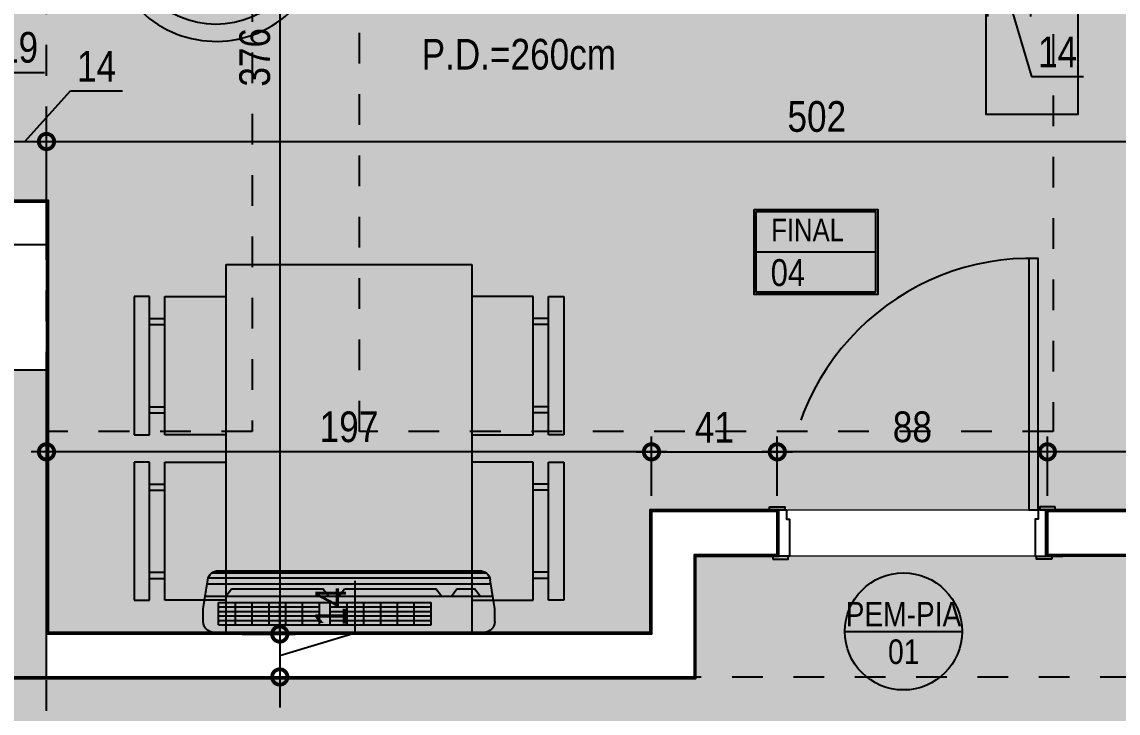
# Model space of a CAD drawing. Header units: metres. Extents: x -41 to 570, y -54 to 184.
# Drawn here: x 4.93 to 8.502, y -2.568 to -0.315 of the extents above; entities that cross this region are included whole.
import ezdxf
from ezdxf.enums import TextEntityAlignment as Align

# ---------------------------------------------------------------- set-up
doc = ezdxf.new("R2010")
doc.units = ezdxf.units.M
doc.linetypes.add('DASHEDX2', pattern=[1.5, 1, -0.5])
doc.linetypes.add('PUC$0$DASHEDX2', pattern=[1.5, 1, -0.5])
for name, color, linetype in [('1', 232, 'DASHEDX2'), ('4', 2, 'Continuous'), ('ARQ-DIM', 2, 'Continuous'), ('ARQ-SIM', 1, 'Continuous'), ('ARQ-TXT', 2, 'Continuous'), ('PUC$0$ARQ-ALV ACAB', 4, 'Continuous'), ('PUC$0$ARQ-ALV OSSO', 5, 'Continuous'), ('PUC$0$ARQ-CAX @ 1', 1, 'Continuous'), ('PUC$0$ARQ-ENCH', 1, 'Continuous'), ('PUC$0$ARQ-MOB', 7, 'Continuous'), ('PUC$0$ARQ-PRJ', 7, 'PUC$0$DASHEDX2'), ('PUC$0$MAUROAMARELO', 162, 'Continuous')]:
    doc.layers.add(name, color=color, linetype=linetype)
doc.layers.add('PUC$0$ARQ-FORRO', color=9, linetype='Continuous', lineweight=5)
doc.styles.add('Adesa', font='ARIALN.TTF')
doc.dimstyles.new('ADESA 1-0050', dxfattribs={"dimtxt": 0.1, "dimasz": 0.1, "dimexe": 0.05, "dimexo": 0.05, "dimgap": 0.03, "dimtad": 1, "dimdec": 1, "dimlfac": 100, "dimzin": 12, "dimtxsty": 'Adesa', "dimblk": 'DOTSMALL', "dimcen": 1, "dimdle": 0.05, "dimclrd": 1, "dimclre": 1, "dimclrt": 256, "dimazin": 3, "dimtm": 1e-09, "dimtfac": 1, "dimtdec": 1, "dimtmove": 1, "dimatfit": 0, "dimldrblk": 'DOTSMALL', "dimfxl": 0.8, "dimtvp": 2, "dimtolj": 1, "dimtzin": 0, "dimarcsym": 0})

# ---------------------------------------------------------------- blocks, each defined once
blk = doc.blocks.new('*U3354')
for points in [[(-0.04499999999984539, 0.01000000008298229), (0.004999999999881766, 0.01000000008298229), (0.004999999999881766, 8.256506416060017e-11), (-0.04499999999984539, 8.256506416060017e-11)], [(0.8649999999987084, 0.01000000001440071), (0.8149999999989812, 0.01000000001440071), (0.8149999999989812, 1.395505759560489e-11), (0.8649999999987084, 1.395505759560489e-11)], [(-0.05500000000006366, -0.1599999999634463), (-0.005000000000336513, -0.1599999999634463), (-0.005000000000336513, -0.1499999999630006), (-0.05500000000006366, -0.1499999999630006)], [(0, -0.1499999999630859), (-6.123233995717277e-18, -0.9699999999633984), (0.03000000000020008, -0.9699999999633984), (0.03000000000020009, -0.1499999999630859)], [(0.8749999999981308, -0.1599999999637873), (0.8249999999984037, -0.1599999999637873), (0.8249999999984037, -0.1499999999633417), (0.8749999999981308, -0.1499999999633417)]]:
    blk.add_lwpolyline(points, close=True)
for points in [[(-0.03999999999973625, -0.1499999999628585), (-3.410605131648481e-13, -0.1499999999630859), (-3.410605131648481e-13, -0.1199999999628858), (0.009999999999877218, -0.1199999999628858), (0.009999999999877218, 3.694822052480173e-11), (-0.02500000000077307, 3.717559420024497e-11), (-0.02499999999952252, -0.1499999999628585)], [(0.8599999999991677, -0.1499999999630859), (0.8199999999999998, -0.1499999999633133), (0.8199999999999998, -0.1199999999631132), (0.8099999999997816, -0.1199999999631132), (0.8099999999989858, -2.842344415387998e-14), (0.8450000000000908, 1.989502312893521e-13), (0.8449999999995224, -0.1499999999630859)]]:
    blk.add_lwpolyline(points)
at = {"layer": 'PUC$0$ARQ-PRJ'}
blk.add_arc((0.02365384615401838, -0.1736538461175936), 0.7966973711411198, 268.2986453946612, 1.701354605348371, dxfattribs=at)
blk = doc.blocks.new('PUC$0$pl apto tipo 4 puc')
at = {"layer": 'PUC$0$ARQ-ALV ACAB'}
for points in [[(10.01682688038765, 0.7661956074673041), (10.01682391274701, -1.903804394542352), (8.268150294338026, -1.903804556321196), (8.268150468223228, -2.053804556321229), (8.323150262838087, -2.053804556321229)], [(4.65682392180998, -2.303103848424205), (4.65682392180998, -1.043806830676594), (4.606823949417062, -1.043806767359419), (4.606823897251599, -0.8938068124391008), (5.016822685948552, -0.893806814513153), (5.016823928918801, -2.303333860389322)], [(4.668305692267985, -2.453090342031758), (7.128150294338757, -2.453114783630469), (7.128150294338757, -2.053805480085733), (7.398150294338771, -2.053804550760598), (7.398150294338771, -1.903804561890307), (6.978150294338664, -1.903804545191485), (6.978150294338664, -2.303114783630492), (5.016823924335154, -2.303114779046857)]]:
    blk.add_lwpolyline(points, dxfattribs=at)
at = {"layer": 'PUC$0$ARQ-ALV OSSO'}
for points in [[(9.287451182304173, 2.861203517284292), (10.03182392891882, 2.8611970646363), (10.03182392891882, -1.908804394542351), (8.273150299771942, -1.908804556321196), (8.273150462789317, -2.04880455632123), (10.03815381750883, -2.04880455632123)], [(4.661823928918817, -2.308114783630506), (4.661823921703568, -1.038806834752057), (4.611823921703567, -1.038806793997542), (4.611823872798445, -0.8988068347519658), (5.011822698235151, -0.8988068147629491), (5.011823928918816, -2.308114783630506)], [(4.668305692267985, -2.448090342031758), (7.123150294338756, -2.448114783630469), (7.123150294338756, -2.048805480085733), (7.393150294338665, -2.04880455076056), (7.393150294338665, -1.908804550760583), (6.983150294338665, -1.908804556321196), (6.983150294338665, -2.308114783630492), (5.011823928918816, -2.308114783630506)]]:
    blk.add_lwpolyline(points, dxfattribs=at)
at = {"layer": 'PUC$0$ARQ-ALV OSSO', "elevation": 4.318356323902826e-06}
blk.add_lwpolyline([(4.661823921703568, -1.038806834752057), (5.011822826730071, -1.038806513416727)], dxfattribs=at)
at = {"layer": 'PUC$0$ARQ-CAX @ 1', "rotation": 180}
blk.add_blockref('*U3354', (8.243150294338578, -2.053804556284054), dxfattribs=at)
blk = doc.blocks.new('PUC$0$mesa 5l')
at = {"layer": 'PUC$0$ARQ-MOB'}
for p, q in [((988.4152569369344, 457.2275526555577), (987.9652569298166, 457.2275526555577)), ((987.9652569298166, 457.2275526555577), (987.9652569298166, 457.1775527124929)), ((988.4152569369344, 457.1775527124929), (988.4152569369344, 457.2275526555577)), ((988.9548645911116, 457.227553007403, -0.0226142706216316), (988.5048645839943, 457.227553007403, -0.0226142706216316)), ((988.5048645839943, 457.227553007403, -0.0226142706216316), (988.5048645839943, 457.1775530643382, -0.0226142706216316)), ((988.9548645911116, 457.177553064339, -0.0226142706216316), (988.9548645911116, 457.227553007403, -0.0226142706216316)), ((987.9652569298166, 457.1775527124929), (988.4152569369344, 457.1775527124929)), ((988.0364569814856, 457.1775527826093), (988.0364569886025, 457.1275527826092)), ((988.0564569814846, 457.1775527854562), (988.0564569886017, 457.1275527854568)), ((988.0564569814846, 457.1775527854562), (988.0564569886017, 457.1275527854559)), ((988.3240549321972, 457.1775527487898), (988.324054939314, 457.1275527487896)), ((988.3440549321974, 457.1775527516355), (988.3440549393137, 457.1275527516363)), ((988.5048645839943, 457.1775530643382, -0.0226142706216316), (988.9548645911116, 457.177553064339, -0.0226142706216316)), ((988.5760646356626, 457.1775531344546, -0.0226142706216316), (988.5760646427797, 457.1275531344545, -0.0226142706216316)), ((988.5960646356623, 457.1775531373013, -0.0226142706216316), (988.596064642779, 457.1275531373021, -0.0226142706216316)), ((988.5960646356623, 457.1775531373013, -0.0226142706216316), (988.596064642779, 457.1275531373011, -0.0226142706216316)), ((988.8636625863746, 457.1775531006351, -0.0226142706216316), (988.8636625934912, 457.1275531006348, -0.0226142706216316)), ((988.8836625863753, 457.1775531034818, -0.0226142706216316), (988.8836625934911, 457.1275531034816, -0.0226142706216316)), ((987.9652569369347, 456.9275526555584), (987.9652569369347, 457.1275527124942)), ((987.9652569369347, 457.1275527124942), (988.4152569369344, 457.1275527124942)), ((988.4152569369344, 457.1275527124942), (988.4152569369344, 456.9275526555584)), ((988.5048645911121, 456.9275526555584, -0.0226142706216316), (988.5048645911121, 457.1275530643396, -0.0226142706216316)), ((988.5048645911121, 457.1275530643396, -0.0226142706216316), (988.9548645911116, 457.1275530643396, -0.0226142706216316)), ((988.9548645911116, 457.1275530643396, -0.0226142706216316), (988.9548645911116, 456.9275526555584, -0.0226142706216316)), ((989.0600609141117, 456.9275526555584), (987.8600609141124, 456.9275526555584)), ((987.8600609141124, 456.9275526555584), (987.8600609141124, 456.1275526555582)), ((989.0600609141117, 456.1275526555582), (989.0600609141117, 456.9275526555584)), ((987.8600609141124, 456.1275526555582), (989.0600609141117, 456.1275526555582)), ((987.9652569369347, 456.1275526555582), (987.9652569369347, 455.9275525986222)), ((988.4152569369344, 455.9275525986222), (988.4152569369344, 456.1275526555582)), ((988.5048645911121, 456.1275526555582, -0.0226142706216316), (988.5048645911121, 455.9275522467769, -0.0226142706216316)), ((988.9548645911116, 455.9275522467769, -0.0226142706216316), (988.9548645911116, 456.1275526555582, -0.0226142706216316)), ((987.9652569369347, 455.9275525986222), (988.4152569369344, 455.9275525986222)), ((988.0364569814856, 455.8775525285073), (988.0364569886025, 455.9275525285071)), ((988.0564569814846, 455.8775525256614), (988.0564569886017, 455.9275525256607)), ((988.0564569814846, 455.8775525256614), (988.0564569886017, 455.9275525256607)), ((988.3240549321972, 455.8775525623268), (988.324054939314, 455.9275525623268)), ((988.3440549321974, 455.8775525594801), (988.3440549393137, 455.9275525594801)), ((988.5048645911121, 455.9275522467769, -0.0226142706216316), (988.9548645911116, 455.9275522467769, -0.0226142706216316)), ((988.5760646356626, 455.8775521766619, -0.0226142706216316), (988.5760646427797, 455.9275521766621, -0.0226142706216316)), ((988.5960646356623, 455.8775521738152, -0.0226142706216316), (988.596064642779, 455.9275521738154, -0.0226142706216316)), ((988.5960646356623, 455.8775521738152, -0.0226142706216316), (988.596064642779, 455.9275521738154, -0.0226142706216316)), ((988.8636625863746, 455.8775522104817, -0.0226142706216316), (988.8636625934912, 455.9275522104817, -0.0226142706216316)), ((988.8836625863753, 455.8775522076348, -0.0226142706216316), (988.8836625934911, 455.9275522076348, -0.0226142706216316)), ((987.9652569298166, 455.827552655558), (987.9652569298166, 455.8775525986229)), ((987.9652569298166, 455.8775525986229), (988.4152569369344, 455.8775525986229)), ((988.4152569369344, 455.8775525986229), (988.4152569369344, 455.827552655558)), ((988.5048645839943, 455.8275523037137, -0.0226142706216316), (988.5048645839943, 455.8775522467795, -0.0226142706216316)), ((988.5048645839943, 455.8775522467795, -0.0226142706216316), (988.9548645911116, 455.8775522467786, -0.0226142706216316)), ((988.9548645911116, 455.8775522467786, -0.0226142706216316), (988.9548645911116, 455.8275523037127, -0.0226142706216316)), ((988.4152569369344, 455.827552655558), (987.9652569298166, 455.827552655558)), ((988.9548645911116, 455.8275523037127, -0.0226142706216316), (988.5048645839943, 455.8275523037137, -0.0226142706216316))]:
    blk.add_line(p, q, dxfattribs=at)
blk = doc.blocks.new('PUC$0$ARQ_LAY_CAD_RED')
at = {"layer": 'PUC$0$ARQ-MOB'}
for p, q in [((-0.01230181179229817, 0.3527430541242147), (-0.01037502199346818, 0.2974941420323205)), ((0, -0.3529574999999987), (0.001926789798829986, -0.2977085879081045))]:
    blk.add_line(p, q, dxfattribs=at)
blk.add_circle((0, 0), 0.297675, dxfattribs=at)
blk.add_arc((0, 0), 0.3529575, 91.9973642077327, 270.5825098135223, dxfattribs=at)
blk = doc.blocks.new('PUC$0$layout puc 2')
at = {"layer": 'PUC$0$ARQ-MOB'}
blk.add_lwpolyline([(-8.016316983194876, 3.020001589660944), (-7.716317285624984, 3.020001589660944), (-7.716317285624984, 3.470001589660944), (-8.016316983194876, 3.470001589660944)], close=True, dxfattribs=at)
at = {"layer": 'PUC$0$ARQ-MOB', "color": 7, "xscale": -1, "rotation": 90}
blk.add_blockref('PUC$0$mesa 5l', (450.8868922651586, 993.0201260550803, 4.318356323902826e-06), dxfattribs=at)
at = {"layer": 'PUC$0$ARQ-MOB', "color": 7, "rotation": 221.9872124958191}
blk.add_blockref('PUC$0$ARQ_LAY_CAD_RED', (-5.207331233903635, 2.880152389819602, 4.318356323502826e-06), dxfattribs=at)
blk = doc.blocks.new('PUC$0$forro area comum')
at = {"layer": 'PUC$0$ARQ-FORRO'}
h = blk.add_hatch(color=256, dxfattribs=at)
h.dxf.hatch_style = 1
h.paths.add_polyline_path([(11.68820244177718, 2.454999636818978), (11.68820284765782, 2.05622806132993), (14.59822273577365, 2.054662714825245), (14.5981900061808, 2.455030064700213), (22.46060101801233, 2.455040507749809), (22.4605930877257, 2.05622706806376), (25.2950329609576, 2.056032659545406), (25.2950332190424, 2.455229665161291), (26.45623725045959, 2.454646449677419), (26.45628037683529, 3.954864600000015), (5.17003016, 3.959864600000001), (5.096326689760479, 3.958424440495265), (3.824562132071318, 3.959988809351742), (3.825039570835551, 9.240020724650371), (2.320193466877861, 9.240353962963303), (2.320109515405696, 3.954983991609906), (-1.060003724753184, 3.954983991609909), (-1.059989119006447, 4.304896208713335), (-0.3549890622065568, 4.30496049759732), (-0.3550037815530751, 4.55908449535753), (-0.2032194333476723, 4.560644704642472), (-0.2032177760033949, 8.425553129541443), (-4.865035370437809, 8.42555281408378), (-4.865042402612918, 4.964862680389363), (-4.655057410715946, 4.964862304497885), (-4.655012218094813, 4.104928355154752), (-3.944974996540912, 4.104865708328266), (-3.945019423459087, 3.954862955943103), (-11.18628892375347, 3.954861311886195), (-11.18628981058701, 2.454992999366388), (-10.02504159998796, 2.454992999366387), (-10.02504159998796, 2.055750398053976), (-7.126367965407899, 2.055750398053976), (-7.126368371288543, 2.454964376818979)])
at = {"layer": 'PUC$0$ARQ-FORRO', "elevation": -4.318356323902826e-06}
blk.add_lwpolyline([(5.096326689760479, 3.958424440495265), (3.824562132071318, 3.959988809351742), (3.825039570835551, 9.240020724650371), (2.320193466877861, 9.240353962963303), (2.320109515405696, 3.954983991609906), (-1.060003724753184, 3.954983991609909), (-1.059989119006447, 4.304896208713335), (-0.3549890622065568, 4.30496049759732), (-0.3550037815530751, 4.55908449535753), (-0.2032194333476723, 4.560644704642472), (-0.2032177760033949, 8.425553129541443), (-4.865035370437809, 8.42555281408378), (-4.865042402612918, 4.964862680389363), (-4.655057410715946, 4.964862304497885), (-4.655012218094813, 4.104928355154752), (-3.944974996540912, 4.104865708328266), (-3.945019423459087, 3.954862955943103), (-11.18628892375347, 3.954861311886195), (-11.18628981058701, 2.454992999366388), (-10.02504159998796, 2.454992999366387), (-10.02504159998796, 2.055750398053976), (-7.126367965407899, 2.055750398053976), (-7.126368371288543, 2.454964376818979), (11.68820244177718, 2.454999636818978)], dxfattribs=at)
blk = doc.blocks.new('PUC$0$pl forro 2')
at = {"layer": 'PUC$0$ARQ-FORRO'}
h = blk.add_hatch(color=256, dxfattribs=at)
h.dxf.hatch_style = 1
h.paths.add_polyline_path([(-5.005004182152503, -1.705002422230253), (-3.211321275216046, -1.705002422230253), (-3.211321306208631, -0.7750021279594479), (-3.061321306327062, -0.7750021279594477), (-3.061321791479933, -2.3850022659271), (-0.004999987713405041, -2.384752238653685), (-0.004999987713401488, -0.9447470310048154), (1.956224270886907, -0.9450000932856416), (1.95622345039311, -0.04499922763230668), (-0.0049999877134006, -0.04500000024979611), (-0.005015459711433579, 1.364307965311018), (-1.966341829714944, 1.364307969894653), (-1.966327596103513, 0.9649977304285362), (-5.005004244137671, 0.9649975890306406)])
blk.add_lwpolyline([(-5.005004182152503, -1.705002422230253), (-3.211321275216046, -1.705002422230253), (-3.211321306208631, -0.7750021279594479), (-3.061321306327062, -0.7750021279594477), (-3.061321791479933, -2.3850022659271), (-0.004999987713405041, -2.384752238653685), (-0.004999987713401488, -0.9447470310048154), (1.956224270886907, -0.9450000932856416), (1.95622345039311, -0.04499922763230668), (-0.0049999877134006, -0.04500000024979611), (-0.005015459711433579, 1.364307965311018), (-1.966341829714944, 1.364307969894653), (-1.966327596103513, 0.9649977304285362), (-5.005004244137671, 0.9649975890306406)], close=True, dxfattribs=at)
blk = doc.blocks.new('PUC$0$Q2')
at = {"layer": 'PUC$0$MAUROAMARELO'}
for p, q in [((244.1270323395545, -387.0957092027159), (243.276259656063, -387.0957092027159)), ((243.2266459978088, -387.2199680435349), (243.2412964932574, -387.1250467797306)), ((244.1600940888984, -387.1182753428074), (243.2431979067193, -387.1182753428075)), ((244.1481661018586, -387.1026846636278), (243.2551258937593, -387.1026846636278)), ((244.1766459978087, -387.2199680435349), (244.16199550236, -387.1250467797306)), ((244.1640985215757, -387.1386723422559), (243.2390163775241, -387.1386723422559)), ((243.2739826990729, -387.1785484299287), (243.2922677003177, -387.1546799405407)), ((243.3497015175714, -387.1546799405407), (243.2922677003177, -387.1546799405407)), ((243.3679865188157, -387.1785484299287), (243.3497015175714, -387.1546799405407)), ((243.4002826504239, -387.1785484299287), (243.4185676516687, -387.1546799405407)), ((243.7159237198113, -387.1546799405407), (243.4185676516687, -387.1546799405407)), ((243.734208721056, -387.1785484299287), (243.7159237198113, -387.1546799405407)), ((243.7684489005684, -387.1785484299287), (243.7867339018131, -387.1546799405407)), ((244.0840899699557, -387.1546799405407), (243.7867339018131, -387.1546799405407)), ((244.1023749712004, -387.1785484299287), (244.0840899699557, -387.1546799405407)), ((244.1702531429698, -387.1785484299287), (243.2323301846346, -387.1785484299287)), ((243.7979523876936, -387.1986790807404), (243.4340514967232, -387.1986790807404)), ((243.4340514967232, -387.2718364671386), (243.4340514967232, -387.1986790807404)), ((243.4887845575602, -387.2718364671386), (243.4887845575602, -387.1986790807404)), ((243.5435176183971, -387.2718364671386), (243.5435176183971, -387.1986790807404)), ((243.5982506792341, -387.2718364671386), (243.5982506792341, -387.1986790807404)), ((243.6529837400715, -387.2718364671386), (243.6529837400715, -387.1986790807404)), ((243.7077168009084, -387.2718364671386), (243.7077168009084, -387.1986790807404)), ((243.7624498617454, -387.2718364671386), (243.7624498617454, -387.1986790807404)), ((243.7979523876936, -387.2718364671386), (243.7979523876936, -387.1986790807404)), ((244.1263507527154, -387.1986790807408), (243.7979523876936, -387.1986790807404)), ((243.8526854485306, -387.2718364671386), (243.8526854485306, -387.1986790807404)), ((243.9074185093675, -387.2718364671386), (243.9074185093675, -387.1986790807404)), ((243.9621515702045, -387.2718364671386), (243.9621515702045, -387.1986790807404)), ((244.0168846310414, -387.2718364671386), (244.0168846310414, -387.1986790807406)), ((244.0716176918784, -387.2718364671386), (244.0716176918784, -387.1986790807406)), ((244.1263507527153, -387.2718364671386), (244.1263507527153, -387.1986790807406)), ((243.2266459978088, -387.2613876571413), (243.2266459978088, -387.2199680435349)), ((243.5967832414951, -387.2134717998856), (243.4340514967232, -387.2134717998855)), ((243.5967832414951, -387.2282645190307), (243.4340514967232, -387.2282645190307)), ((243.6598948984558, -387.2134717998856), (243.5967832414951, -387.2134717998856)), ((243.6598948984558, -387.2282645190307), (243.5967832414951, -387.2282645190307)), ((243.7230065554165, -387.2134717998856), (243.6598948984558, -387.2134717998856)), ((243.7230065554165, -387.2282645190307), (243.6598948984558, -387.2282645190307)), ((243.7624498617454, -387.2134717998856), (243.7230065554165, -387.2134717998856)), ((243.7624498617454, -387.2282645190307), (243.7230065554165, -387.2282645190307)), ((243.9059510716286, -387.2134717998858), (243.7979523876936, -387.2134717998858)), ((243.9059510716286, -387.2282645190309), (243.7979523876936, -387.2282645190309)), ((243.9690627285893, -387.2134717998858), (243.9059510716286, -387.2134717998858)), ((243.9690627285893, -387.2282645190309), (243.9059510716286, -387.2282645190309)), ((244.03217438555, -387.2134717998858), (243.9690627285893, -387.2134717998858)), ((244.03217438555, -387.2282645190309), (243.9690627285893, -387.2282645190309)), ((244.1263507527153, -387.2134717998858), (244.03217438555, -387.2134717998858)), ((244.1263507527153, -387.2282645190309), (244.03217438555, -387.2282645190309)), ((244.1766459978087, -387.2613876571413), (244.1766459978087, -387.2199680435349)), ((243.5967832414951, -387.2430572381758), (243.4340514967232, -387.2430572381758)), ((243.5967832414951, -387.257849957321), (243.4340514967232, -387.257849957321)), ((243.7979523876936, -387.2718364671386), (243.4340514967232, -387.2718364671386)), ((243.6598948984558, -387.2430572381758), (243.5967832414951, -387.2430572381758)), ((243.6598948984558, -387.257849957321), (243.5967832414951, -387.257849957321)), ((243.7230065554165, -387.2430572381758), (243.6598948984558, -387.2430572381758)), ((243.7230065554165, -387.257849957321), (243.6598948984558, -387.257849957321)), ((243.7624498617454, -387.2430572381758), (243.7230065554165, -387.2430572381758)), ((243.7624498617454, -387.257849957321), (243.7230065554165, -387.257849957321)), ((243.9059510716286, -387.2430572381758), (243.7979523876936, -387.2430572381758)), ((243.9059510716286, -387.257849957321), (243.7979523876936, -387.257849957321)), ((244.1263507527154, -387.2718364671387), (243.7979523876936, -387.2718364671386)), ((243.9690627285893, -387.2430572381758), (243.9059510716286, -387.2430572381758)), ((243.9690627285893, -387.257849957321), (243.9059510716286, -387.257849957321)), ((244.03217438555, -387.2430572381758), (243.9690627285893, -387.2430572381758)), ((244.03217438555, -387.257849957321), (243.9690627285893, -387.257849957321)), ((244.1263507527153, -387.2430572381758), (244.03217438555, -387.2430572381758)), ((244.1263507527153, -387.2578499573209), (244.03217438555, -387.257849957321)), ((244.1411434718605, -387.2968901830895), (243.262148523757, -387.2968901830895))]:
    blk.add_line(p, q, dxfattribs=at)
for centre, start, end in [((243.276259656063, -387.1312117286641), 90, 170.0000000000153), ((244.1270323395545, -387.1312117286641), 9.999999999984647, 90), ((243.262148523757, -387.2613876571413), 180, 270), ((244.1411434718605, -387.2613876571413), 270, 0)]:
    blk.add_arc(centre, 0.03550252594831591, start, end, dxfattribs=at)
blk = doc.blocks.new('PUC$0$A$Ccd5721d3')
at = {"layer": 'PUC$0$MAUROAMARELO', "xscale": -1, "rotation": 180}
blk.add_blockref('PUC$0$Q2', (-239.6923234117548, -382.1218691796907), dxfattribs=at)
blk = doc.blocks.new('PUC')
at = {"layer": 'PUC$0$ARQ-ALV ACAB', "elevation": -4.318356323902826e-06}
blk.add_lwpolyline([(-8.32136793390723, 2.054996018545074), (-10.02504159998796, 2.054996018545074)], dxfattribs=at)
at = {"layer": 'PUC$0$ARQ-ALV OSSO', "color": 6, "rotation": 180}
blk.add_blockref('PUC$0$pl apto tipo 4 puc', (0.001782328930858057, 0.001944917968242254), dxfattribs=at)
at = {"layer": 'PUC$0$ARQ-ENCH'}
blk.add_blockref('PUC$0$A$Ccd5721d3', (-10.00504160007141, -2.86996130306473), dxfattribs=at)
at = {"layer": 'PUC$0$ARQ-FORRO'}
for name, p in [('PUC$0$forro area comum', (0, 0)), ('PUC$0$pl forro 2', (-5.010040369304293, 0.9407517327311921))]:
    blk.add_blockref(name, p, dxfattribs=at)
at = {"layer": 'PUC$0$ARQ-MOB', "color": 6}
blk.add_blockref('PUC$0$layout puc 2', (-0.3550443900063706, -2.855005440633598, -4.318356323902826e-06), dxfattribs=at)
blk = doc.blocks.new('N AP')
for points in [[(0.3098251717421572, 0.522305559704147), (0.8623520984882341, 0.522305559704147), (0.8623520984882341, 0.1419261957559001), (0.3098251717421572, 0.1419261957559001)], [(0.3198251717421481, 0.512305559704156), (0.8523520984882432, 0.512305559704156), (0.8523520984882432, 0.1519261957558911), (0.3198251717421481, 0.1519261957558911)]]:
    blk.add_lwpolyline(points, close=True)
for points in [[(0.3198251717421481, 0.3321158777300235), (0.8523520984882432, 0.3321158777300235)], [(0.3198251717421481, 0.1519261957558911), (0.8523520984882432, 0.1519261957558911)]]:
    blk.add_lwpolyline(points)
at = {"insert": (0.3864220730293954, 0.4801433299506443), "char_height": 0.1, "attachment_point": 1, "style": 'Adesa'}
blk.add_mtext_dynamic_manual_height_columns('FINAL', width=0.3500996247524721, gutter_width=50, heights=[0], dxfattribs=at)
at = {"style": 'Adesa'}
blk.add_attdef('00', text='', height=0.1, dxfattribs=at).set_placement((0.5673084881182842, 0.1710484540343935), align=Align.CENTER)
blk = doc.blocks.new('TIPO COTA$0$Chamada_planta')
at = {"layer": 'ARQ-SIM'}
blk.add_line((-1.272612162904418, 0), (1.272612162904418, 0), dxfattribs=at)
blk.add_circle((0, 0), 1.272612162904418, dxfattribs=at)
at = {"layer": 'ARQ-SIM', "color": 2, "style": 'Adesa'}
for tag, p in [('NUMERO', (-3e-16, 0.2338932678049491)), ('C.D.', (-3e-16, -0.2718391078913104))]:
    blk.add_attdef(tag, text='', height=0.5, dxfattribs=at).set_placement(p, align=Align.MIDDLE_CENTER)
blk = doc.blocks.new('_DotSmall')
at = {"color": 0, "linetype": 'ByBlock', "const_width": 0.5}
blk.add_lwpolyline([(-0.0625, 0, 1), (0.0625, 0, 1)], format="xyb", close=True, dxfattribs=at)
blk = doc.blocks.new('*D1330')
at = {"layer": 'ARQ-DIM', "color": 1, "lineweight": -2, "transparency": 16777216}
for p, q in [((4.755041048893586, -0.704680562498563), (4.834113727114365, -0.4792712855544977)), ((4.834113727114365, -0.4792712855544977), (5.004072799419959, -0.4792712855544977)), ((4.660041599987959, -0.7267318340549265), (4.660041599987959, -0.654680562498563)), ((4.850040497799213, -1.030662509537695), (4.850040497799213, -0.654680562498563)), ((4.660041599987959, -0.704680562498563), (4.560041599987959, -0.704680562498563)), ((4.850040497799213, -0.704680562498563), (4.660041599987959, -0.704680562498563)), ((4.850040497799213, -0.704680562498563), (4.660041599987959, -0.704680562498563)), ((4.850040497799213, -0.704680562498563), (4.950040497799213, -0.704680562498563))]:
    blk.add_line(p, q, dxfattribs=at)
at = {"layer": 'Defpoints', "color": 0, "transparency": 16777216}
for p in [(4.660041599987959, -0.704680562498563), (4.660041599987959, -0.7767318340549265, -4.318356323902826e-06), (4.850040497799213, -1.080662509537695)]:
    blk.add_point(p, dxfattribs=at)
at = {"layer": 'ARQ-DIM', "color": 1, "lineweight": -2, "transparency": 16777216, "xscale": 0.1, "yscale": 0.1, "zscale": 0.1}
blk.add_blockref('_DotSmall', (4.660041599987959, -0.704680562498563), dxfattribs=at)
at = {"layer": 'ARQ-DIM', "color": 1, "lineweight": -2, "transparency": 16777216, "xscale": 0.1, "yscale": 0.1, "zscale": 0.1, "rotation": 180}
blk.add_blockref('_DotSmall', (4.850040497799213, -0.704680562498563), dxfattribs=at)
at = {"layer": 'ARQ-DIM', "transparency": 16777216, "insert": (4.919093263267163, -0.3982139867823285), "char_height": 0.1, "attachment_point": 5, "style": 'Adesa'}
blk.add_mtext('\\A1;19', dxfattribs=at)
blk = doc.blocks.new('*D1331')
at = {"layer": 'ARQ-DIM', "color": 1, "lineweight": -2, "transparency": 16777216}
for p, q in [((4.940041048893587, -0.7046805624985633), (5.088647631744352, -0.5392712855544978)), ((5.088647631744352, -0.5392712855544978), (5.258129214281869, -0.5392712855544978)), ((4.870040497799213, -1.029998104175454), (4.870040497799213, -0.6546805624985632)), ((5.01004159998796, -1.029997975640572), (5.01004159998796, -0.6546805624985632)), ((4.870040497799213, -0.7046805624985633), (4.770040497799213, -0.7046805624985633)), ((4.870040497799213, -0.7046805624985633), (5.01004159998796, -0.7046805624985633)), ((4.870040497799213, -0.7046805624985633), (5.01004159998796, -0.7046805624985633)), ((5.01004159998796, -0.7046805624985633), (5.11004159998796, -0.7046805624985633))]:
    blk.add_line(p, q, dxfattribs=at)
at = {"layer": 'Defpoints', "color": 0, "transparency": 16777216}
for p in [(5.01004159998796, -0.7046805624985633), (4.870040497799213, -1.079998104175454), (5.01004159998796, -1.079997975640572, -4.318356323902826e-06)]:
    blk.add_point(p, dxfattribs=at)
at = {"layer": 'ARQ-DIM', "color": 1, "lineweight": -2, "transparency": 16777216, "xscale": 0.1, "yscale": 0.1, "zscale": 0.1}
blk.add_blockref('_DotSmall', (4.870040497799213, -0.7046805624985633), dxfattribs=at)
at = {"layer": 'ARQ-DIM', "color": 1, "lineweight": -2, "transparency": 16777216, "xscale": 0.1, "yscale": 0.1, "zscale": 0.1, "rotation": 180}
blk.add_blockref('_DotSmall', (5.01004159998796, -0.7046805624985633), dxfattribs=at)
at = {"layer": 'ARQ-DIM', "transparency": 16777216, "insert": (5.173388423013111, -0.459066647082465), "char_height": 0.1, "attachment_point": 5, "style": 'Adesa'}
blk.add_mtext('\\A1;14', dxfattribs=at)
blk = doc.blocks.new('*D1332')
at = {"layer": 'ARQ-DIM', "color": 1, "lineweight": -2, "transparency": 16777216}
for p, q in [((5.01004159998796, -0.758118873060389), (5.01004159998796, -0.6546805889575888)), ((10.03004159998796, -0.9806503195285308), (10.03004159998796, -0.6546805889575888)), ((4.96004159998796, -0.7046805889575889), (10.08004159998796, -0.7046805889575889))]:
    blk.add_line(p, q, dxfattribs=at)
at = {"layer": 'Defpoints', "color": 0, "transparency": 16777216}
for p in [(10.03004159998796, -0.7046805889575889), (5.01004159998796, -0.8081188730603891, -8.636712647805652e-06), (10.03004159998796, -1.030650319528531, -8.636712647805652e-06)]:
    blk.add_point(p, dxfattribs=at)
at = {"layer": 'ARQ-DIM', "color": 1, "lineweight": -2, "transparency": 16777216, "xscale": 0.1, "yscale": 0.1, "zscale": 0.1, "rotation": 180}
blk.add_blockref('_DotSmall', (5.01004159998796, -0.7046805889575889), dxfattribs=at)
at = {"layer": 'ARQ-DIM', "color": 1, "lineweight": -2, "transparency": 16777216, "xscale": 0.1, "yscale": 0.1, "zscale": 0.1}
blk.add_blockref('_DotSmall', (10.03004159998796, -0.7046805889575889), dxfattribs=at)
at = {"layer": 'ARQ-DIM', "transparency": 16777216, "insert": (7.520041599987961, -0.6236232901854197), "char_height": 0.1, "attachment_point": 5, "style": 'Adesa'}
blk.add_mtext('\\A1;502', dxfattribs=at)
blk = doc.blocks.new('*D1341')
at = {"layer": 'ARQ-DIM', "color": 1, "lineweight": -2, "transparency": 16777216}
for p, q in [((8.0763616890872, -0.201195367860102), (8.0763616890872, -0.2969622421313934)), ((8.216361689087744, -0.201195367860102), (8.216361689087744, -0.2969622421313934)), ((8.0763616890872, -0.2469622421313934), (7.9763616890872, -0.2469622421313934)), ((8.216361689087744, -0.2469622421313934), (8.0763616890872, -0.2469622421313934)), ((8.216361689087744, -0.2469622421313934), (8.0763616890872, -0.2469622421313934)), ((8.146361689087472, -0.2469622421313934), (8.220045863712302, -0.4925761575474916)), ((8.216361689087744, -0.2469622421313934), (8.316361689087744, -0.2469622421313934)), ((8.220045863712302, -0.4925761575474916), (8.389527446249819, -0.4925761575474916))]:
    blk.add_line(p, q, dxfattribs=at)
at = {"layer": 'Defpoints', "color": 0, "transparency": 16777216}
for p in [(8.0763616890872, -0.151195367860102, -4.318356323902826e-06), (8.216361689087744, -0.151195367860102, -4.318356323902826e-06), (8.0763616890872, -0.2469622421313934)]:
    blk.add_point(p, dxfattribs=at)
at = {"layer": 'ARQ-DIM', "color": 1, "lineweight": -2, "transparency": 16777216, "xscale": 0.1, "yscale": 0.1, "zscale": 0.1}
blk.add_blockref('_DotSmall', (8.0763616890872, -0.2469622421313934), dxfattribs=at)
at = {"layer": 'ARQ-DIM', "color": 1, "lineweight": -2, "transparency": 16777216, "xscale": 0.1, "yscale": 0.1, "zscale": 0.1, "rotation": 180}
blk.add_blockref('_DotSmall', (8.216361689087744, -0.2469622421313934), dxfattribs=at)
at = {"layer": 'ARQ-DIM', "transparency": 16777216, "insert": (8.30478665498106, -0.4123715190754589), "char_height": 0.1, "attachment_point": 5, "style": 'Adesa'}
blk.add_mtext('\\A1;14', dxfattribs=at)
blk = doc.blocks.new('*D1349')
at = {"layer": 'ARQ-DIM', "color": 1, "lineweight": -2, "transparency": 16777216}
for p, q in [((5.770163576994288, 1.50000908583058), (5.770163576994289, -2.360059701598746)), ((5.648054941110648, 1.450009085830579), (5.820163576994288, 1.450009085830579)), ((5.648054941110648, -2.310059701598747), (5.820163576994289, -2.310059701598747))]:
    blk.add_line(p, q, dxfattribs=at)
at = {"layer": 'Defpoints', "color": 0, "transparency": 16777216}
for p in [(5.598054941110648, 1.450009085830579, -4.318356323902826e-06), (5.598054941110648, -2.310059701598747), (5.770163576994289, -2.310059701598747)]:
    blk.add_point(p, dxfattribs=at)
at = {"layer": 'ARQ-DIM', "color": 1, "lineweight": -2, "transparency": 16777216, "xscale": 0.1, "yscale": 0.1, "zscale": 0.1}
for p, rotation in [((5.770163576994288, 1.450009085830579), 90), ((5.770163576994289, -2.310059701598747), 270)]:
    blk.add_blockref('_DotSmall', p, dxfattribs=dict(at, rotation=rotation))
at = {"layer": 'ARQ-DIM', "transparency": 16777216, "insert": (5.689106278222118, -0.4300253078840851), "char_height": 0.1, "attachment_point": 5, "rotation": 90, "style": 'Adesa'}
blk.add_mtext('\\A1;376', dxfattribs=at)
blk = doc.blocks.new('*D1351')
at = {"layer": 'ARQ-DIM', "color": 1, "lineweight": -2, "transparency": 16777216}
for p, q in [((8.271367970841084, -1.859996018545041), (8.271367970841084, -1.666246842538676)), ((10.03004159998796, -1.859995856766197), (10.03004159998796, -1.666246842538676)), ((10.08004159998796, -1.716246842538676), (8.221367970841083, -1.716246842538676))]:
    blk.add_line(p, q, dxfattribs=at)
at = {"layer": 'Defpoints', "color": 0, "transparency": 16777216}
for p in [(8.271367970841084, -1.716246842538676), (8.271367970841084, -1.909996018545041, -4.318356323902826e-06), (10.03004159998796, -1.909995856766197, -4.318356323902826e-06)]:
    blk.add_point(p, dxfattribs=at)
at = {"layer": 'ARQ-DIM', "color": 1, "lineweight": -2, "transparency": 16777216, "xscale": 0.1, "yscale": 0.1, "zscale": 0.1, "rotation": 180}
blk.add_blockref('_DotSmall', (8.271367970841084, -1.716246842538676), dxfattribs=at)
at = {"layer": 'ARQ-DIM', "color": 1, "lineweight": -2, "transparency": 16777216, "xscale": 0.1, "yscale": 0.1, "zscale": 0.1}
blk.add_blockref('_DotSmall', (10.03004159998796, -1.716246842538676), dxfattribs=at)
at = {"layer": 'ARQ-DIM', "transparency": 16777216, "insert": (9.150704785414522, -1.635189543766507), "char_height": 0.1, "attachment_point": 5, "style": 'Adesa'}
blk.add_mtext('\\A1;176', dxfattribs=at)
blk = doc.blocks.new('*D1352')
at = {"layer": 'ARQ-DIM', "color": 1, "lineweight": -2, "transparency": 16777216}
for p, q in [((7.391367965407807, -1.859996018545041), (7.391367965407807, -1.666246842538676)), ((8.271367970841084, -1.859996018545041), (8.271367970841084, -1.666246842538676)), ((8.321367970841084, -1.716246842538676), (7.341367965407807, -1.716246842538676))]:
    blk.add_line(p, q, dxfattribs=at)
at = {"layer": 'Defpoints', "color": 0, "transparency": 16777216}
for p in [(7.391367965407807, -1.716246842538676), (7.391367965407807, -1.909996018545041, -4.318356323902826e-06), (8.271367970841084, -1.909996018545041, -4.318356323902826e-06)]:
    blk.add_point(p, dxfattribs=at)
at = {"layer": 'ARQ-DIM', "color": 1, "lineweight": -2, "transparency": 16777216, "xscale": 0.1, "yscale": 0.1, "zscale": 0.1, "rotation": 180}
blk.add_blockref('_DotSmall', (7.391367965407807, -1.716246842538676), dxfattribs=at)
at = {"layer": 'ARQ-DIM', "color": 1, "lineweight": -2, "transparency": 16777216, "xscale": 0.1, "yscale": 0.1, "zscale": 0.1}
blk.add_blockref('_DotSmall', (8.271367970841084, -1.716246842538676), dxfattribs=at)
at = {"layer": 'ARQ-DIM', "transparency": 16777216, "insert": (7.831367968124445, -1.635189543766507), "char_height": 0.1, "attachment_point": 5, "style": 'Adesa'}
blk.add_mtext('\\A1;88', dxfattribs=at)
blk = doc.blocks.new('*D1353')
at = {"layer": 'ARQ-DIM', "color": 1, "lineweight": -2, "transparency": 16777216}
for p, q in [((6.981367965407807, -1.859996018545041), (6.981367965407807, -1.666246842538676)), ((7.391367965407807, -1.859996018545041), (7.391367965407807, -1.666246842538676)), ((6.931367965407807, -1.716246842538676), (7.441367965407807, -1.716246842538676))]:
    blk.add_line(p, q, dxfattribs=at)
at = {"layer": 'Defpoints', "color": 0, "transparency": 16777216}
for p in [(7.391367965407807, -1.716246842538676), (6.981367965407807, -1.909996018545041, -4.318356323902826e-06), (7.391367965407807, -1.909996018545041, -4.318356323902826e-06)]:
    blk.add_point(p, dxfattribs=at)
at = {"layer": 'ARQ-DIM', "color": 1, "lineweight": -2, "transparency": 16777216, "xscale": 0.1, "yscale": 0.1, "zscale": 0.1, "rotation": 180}
blk.add_blockref('_DotSmall', (6.981367965407807, -1.716246842538676), dxfattribs=at)
at = {"layer": 'ARQ-DIM', "color": 1, "lineweight": -2, "transparency": 16777216, "xscale": 0.1, "yscale": 0.1, "zscale": 0.1}
blk.add_blockref('_DotSmall', (7.391367965407807, -1.716246842538676), dxfattribs=at)
at = {"layer": 'ARQ-DIM', "transparency": 16777216, "insert": (7.186367965407807, -1.636042204066643), "char_height": 0.1, "attachment_point": 5, "style": 'Adesa'}
blk.add_mtext('\\A1;41', dxfattribs=at)
blk = doc.blocks.new('*D1354')
at = {"layer": 'ARQ-DIM', "color": 1, "lineweight": -2, "transparency": 16777216}
for p, q in [((5.01004159998796, -1.859993990455203), (5.01004159998796, -1.666246842538675)), ((6.981367965407807, -1.859996018545041), (6.981367965407807, -1.666246842538675)), ((7.031367965407807, -1.716246842538675), (4.96004159998796, -1.716246842538675))]:
    blk.add_line(p, q, dxfattribs=at)
at = {"layer": 'Defpoints', "color": 0, "transparency": 16777216}
for p in [(5.01004159998796, -1.716246842538675), (5.01004159998796, -1.909993990455203, -4.318356323902826e-06), (6.981367965407807, -1.909996018545041, -4.318356323902826e-06)]:
    blk.add_point(p, dxfattribs=at)
at = {"layer": 'ARQ-DIM', "color": 1, "lineweight": -2, "transparency": 16777216, "xscale": 0.1, "yscale": 0.1, "zscale": 0.1, "rotation": 180}
blk.add_blockref('_DotSmall', (5.01004159998796, -1.716246842538675), dxfattribs=at)
at = {"layer": 'ARQ-DIM', "color": 1, "lineweight": -2, "transparency": 16777216, "xscale": 0.1, "yscale": 0.1, "zscale": 0.1}
blk.add_blockref('_DotSmall', (6.981367965407807, -1.716246842538675), dxfattribs=at)
at = {"layer": 'ARQ-DIM', "transparency": 16777216, "insert": (5.995704782697883, -1.635189543766506), "char_height": 0.1, "attachment_point": 5, "style": 'Adesa'}
blk.add_mtext('\\A1;197', dxfattribs=at)
blk = doc.blocks.new('*D1839')
at = {"layer": 'ARQ-DIM', "color": 1, "lineweight": -2, "transparency": 16777216}
for p, q in [((6.015777492410393, -2.306363306174545), (6.015777492410393, -2.136881723637028)), ((5.770163576994294, -2.310059701598747), (5.770163576994294, -2.210059701598747)), ((5.770163576994294, -2.380047480799375), (6.015777492410393, -2.306363306174545)), ((5.770163576994294, -2.310059701598747), (5.770163576994294, -2.450035260000003)), ((5.770163576994294, -2.310059701598747), (5.770163576994294, -2.450035260000003)), ((5.784109259052468, -2.310059701598747), (5.820163576994294, -2.310059701598747)), ((5.770163576994294, -2.450035260000003), (5.770163576994294, -2.550035260000003)), ((5.784109259052468, -2.450035260000003), (5.820163576994294, -2.450035260000003))]:
    blk.add_line(p, q, dxfattribs=at)
at = {"layer": 'Defpoints', "color": 0, "transparency": 16777216}
for p in [(5.734109259052468, -2.310059701598747), (5.734109259052468, -2.450035260000003), (5.770163576994294, -2.450035260000003)]:
    blk.add_point(p, dxfattribs=at)
at = {"layer": 'ARQ-DIM', "color": 1, "lineweight": -2, "transparency": 16777216, "xscale": 0.1, "yscale": 0.1, "zscale": 0.1}
for p, rotation in [((5.770163576994294, -2.310059701598747), 270), ((5.770163576994294, -2.450035260000003), 90)]:
    blk.add_blockref('_DotSmall', p, dxfattribs=dict(at, rotation=rotation))
at = {"layer": 'ARQ-DIM', "transparency": 16777216, "insert": (5.935572853938358, -2.221622514905788), "char_height": 0.1, "attachment_point": 5, "rotation": 90, "style": 'Adesa'}
blk.add_mtext('\\A1;14', dxfattribs=at)
blk = doc.blocks.new('est-lo-08-6sa-r00')
at = {"layer": '4'}
h = blk.add_hatch(color=8, dxfattribs=at)
h.dxf.hatch_style = 1
h.paths.add_polyline_path([(72.45359600000049, -775.948262999999), (89.9877070000004, -768.6301379999992), (31.82787399999984, -629.2800969999994), (14.29376300000001, -636.5982219999993)], flags=17)
h.paths.add_polyline_path([(-113.9049340000005, -1069.376460999999), (37.44213000000002, -1006.209490999998), (30.12385199999994, -988.6750119999992), (-103.6891010000002, -1044.523857999999), (-278.9303289999998, -624.6486359999992), (-286.2484539999996, -607.1145249999993), (-286.2484749999996, -607.1145339999996), (-307.0557899999995, -557.2605349999997), (-324.5898800000006, -564.5786499999994)])
h.paths.add_polyline_path([(-3206.956630999998, -1758.910156999999), (-3258.953831999998, -1634.325684), (-3291.253509999999, -1647.806439999999), (-3239.256308999999, -1772.390912999999)])
h.paths.add_polyline_path([(-2993.189753999998, -2271.092217999998), (-3020.151167, -2206.492820999998), (-3034.916840999999, -2212.655495999998), (-3140.452497999998, -1959.793706999999), (-3125.686931, -1953.631075999999), (-3148.796797999999, -1898.260197999999), (-3181.096476999999, -1911.740953999999), (-3025.489431999998, -2284.572973999999)])
h.paths.add_polyline_path([(-2947.092820999999, -1013.293024), (-2914.793142, -999.8122680000004), (-2953.309588, -907.527473), (-2985.609266, -921.0082290000005)])
h.paths.add_polyline_path([(-2727.356492000001, -1539.777800999999), (-2695.056814, -1526.297044999999), (-2733.573258999998, -1434.012249999999), (-2765.872937999999, -1447.493005999999)])
h.paths.add_polyline_path([(2122.48851, 465.4148090000003), (2070.491308999999, 589.9992829999999), (2038.191631, 576.5185270000004), (2090.188831999999, 451.9340530000002)])
h.paths.add_polyline_path([(2012.331383999999, 729.3495480000001), (1857.495358999999, 1100.334220999999), (1825.19568, 1086.853464999999), (1852.1572, 1022.254111), (1866.922767, 1028.416743), (1971.687404999999, 777.4023), (1956.921837999999, 771.2396689999997), (1980.031704999999, 715.8687919999996)])
h.paths.add_polyline_path([(2336.253806, -46.76345599999922), (2180.644029, 326.0751100000004), (2148.34435, 312.5943540000004), (2171.454217999999, 257.2234770000007), (2186.219784999999, 263.3861090000001), (2291.758174999999, 10.51777200000049), (2276.992607999999, 4.355141000000913), (2303.954127999999, -60.24421199999915)])
h.paths.add_polyline_path([(-385.5172349999993, -426.3873289999996), (-595.433067999999, 76.56770299999988), (-627.7327459999995, 63.08694799999952), (-600.7712259999996, -1.512405999999999), (-586.0056589999992, 4.650225999999691), (-426.1612139999996, -378.3345759999996), (-440.9267810000002, -384.4972079999997), (-417.8169139999999, -439.8680849999996)])
h.paths.add_polyline_path([(-83.24965799999964, 290.3351419999996), (-592.6617279999998, 77.7243639999995), (-382.7471940000005, -425.2275579999996), (-365.2130830000006, -417.9094339999997), (-567.8094919999992, 67.50837699999983), (-108.2312119999995, 259.3202749999996), (-7.318124999999773, 17.53411100000015), (-242.6443529999995, -80.68282400000008), (-140.96112, -324.3142569999997), (-70.36325099999982, -294.8491759999998), (-77.68137600000048, -277.3150649999997), (-130.7451330000004, -299.4620209999997), (-217.7921169999998, -90.89881099999997), (0, 0), (87.04691000000038, -208.5630329999998), (33.98315200000015, -230.7099889999997), (41.30127699999991, -248.2440999999996), (126.664713, -212.6163879999996), (103.5548460000003, -157.2455109999998), (88.78927800000055, -163.4081419999998), (-71.05370500000018, 219.5731569999998), (-56.28813799999982, 225.7357879999997)])
h.paths.add_polyline_path([(395.5056669999994, -856.7658279999989), (368.5441479999995, -792.1664749999987), (353.7785799999997, -798.329105999999), (193.1650519999996, -413.5015989999993), (207.9306199999999, -407.3389679999995), (184.8207519999999, -351.9680909999994), (-61.57965100000013, -454.8069989999995), (-28.45266399999963, -534.1692129999994), (-10.91852799999941, -526.8510599999992), (-36.72741499999947, -465.0229859999995), (159.8391989999999, -382.9829579999996), (355.8878640000003, -852.7124729999991), (159.32125, -934.7525009999987), (132.7484019999998, -871.0736249999991), (115.2142970000001, -878.391764999999), (141.787139, -942.0706259999986), (123.3301799999996, -949.7739149999989), (130.6483049999998, -967.3080259999988)])
h.paths.add_polyline_path([(-2506.849069, -2068.110103999999), (-2474.549390999999, -2054.629347999999), (-2513.065836, -1962.344552999999), (-2545.365514999999, -1975.825308999998)])
h.paths.add_polyline_path([(-2448.754924, -805.304224), (-2411.841008, -789.8976419999999), (-2450.357452999999, -697.6128460000004), (-2487.271369999998, -713.0194279999998)])
h.paths.add_polyline_path([(-2277.356152000001, -1215.972988999999), (-2240.442234999999, -1200.566406999999), (-2278.958680999999, -1108.281610999999), (-2315.872596999998, -1123.688192999999)])
h.paths.add_polyline_path([(-2180.680405, -1447.606533999999), (-2143.766489, -1432.199950999999), (-2182.282934, -1339.915155999999), (-2219.196851, -1355.321738)])
h.paths.add_polyline_path([(-2008.511896999999, -1860.119569999998), (-1971.59798, -1844.712986999999), (-2010.114424999999, -1752.428191999998), (-2047.028341999999, -1767.834773999999)])
h.paths.add_polyline_path([(-1950.417031, -597.315415), (-1918.117352999999, -583.8346590000001), (-1956.633798, -491.5498640000002), (-1988.933476999999, -505.0306199999999)])
h.paths.add_polyline_path([(-1779.018259, -1007.984179999999), (-1746.71858, -994.5034239999998), (-1785.235026, -902.218629), (-1817.534703999999, -915.6993849999996)])
h.paths.add_polyline_path([(-1682.342512999999, -1239.617724999999), (-1650.042834, -1226.136968999999), (-1688.559278999999, -1133.852173999999), (-1720.858957999999, -1147.332929999999)])
h.paths.add_polyline_path([(-1510.174004, -1652.130760999999), (-1477.874324999999, -1638.650004999999), (-1516.390770999999, -1546.365209999999), (-1548.690448999999, -1559.845965999998)])
h.paths.add_polyline_path([(-1456.693376999999, -391.2524330000001), (-1424.393697999999, -377.7716770000002), (-1462.910144, -285.4868820000001), (-1495.209821999999, -298.9676380000003)])
h.paths.add_polyline_path([(-1285.294603999999, -801.9211979999995), (-1252.994926, -788.4404419999995), (-1291.511371, -696.1556469999997), (-1323.811048999999, -709.6364029999997)])
h.paths.add_polyline_path([(-1188.618857999999, -1033.554742999999), (-1156.319178999999, -1020.073986999999), (-1194.835624999999, -927.7891919999992), (-1227.135303, -941.2699479999992)])
h.paths.add_polyline_path([(-1016.450349, -1446.067778999999), (-984.1506699999999, -1432.587022999999), (-1022.667116, -1340.302227999999), (-1054.966794, -1353.782983999999)])
h.paths.add_polyline_path([(-962.9697219999993, -185.189451), (-930.6700429999992, -171.7086949999999), (-969.1864889999995, -79.42390000000034), (-1001.486167, -92.90465600000022)])
h.paths.add_polyline_path([(-791.5709489999999, -595.8582159999995), (-759.2712709999993, -582.3774599999996), (-797.7877159999997, -490.0926649999998), (-830.087394, -503.5734209999997)])
h.paths.add_polyline_path([(-694.8952030000003, -827.4917609999992), (-662.5955239999994, -814.0110049999994), (-701.1119699999999, -721.7262099999994), (-733.4116480000001, -735.2069659999993)])
h.paths.add_polyline_path([(-522.7266940000001, -1240.004796999998), (-490.4270159999996, -1226.524040999999), (-528.943461, -1134.239245999999), (-561.2431389999995, -1147.720001999999)])
h.paths.add_polyline_path([(1351.53574, 780.8041629999996), (1383.835419, 794.2849189999998), (1345.318973, 886.5697139999991), (1313.019295, 873.0889579999994)])
h.paths.add_polyline_path([(353.014255, 364.0562249999997), (385.3139340000003, 377.5369809999997), (346.7974880000002, 469.8217759999997), (314.4978100000009, 456.3410209999996)])
h.paths.add_polyline_path([(848.5836060000001, 570.8895359999998), (885.4975220000001, 586.2961189999997), (846.9810769999999, 678.5809139999992), (810.0671610000003, 663.1743319999998)])
h.paths.add_polyline_path([(524.4120129999999, -46.61010899999968), (556.7116919999996, -33.12935299999981), (518.195247, 59.15544200000008), (485.8955680000002, 45.67468600000018)])
h.paths.add_polyline_path([(1019.981364, 160.2232020000003), (1056.895281, 175.6297840000001), (1018.378835, 267.9145800000003), (981.464919, 252.5079970000002)])
h.paths.add_polyline_path([(621.0882969999998, -278.2449419999995), (653.3879760000001, -264.7641859999995), (614.87153, -172.4793909999996), (582.5718519999997, -185.9601469999995)])
h.paths.add_polyline_path([(1116.657648, -71.41163099999949), (1153.571565, -56.00504899999964), (1115.055119, 36.27974600000056), (1078.141202999999, 20.87316400000049)])
h.paths.add_polyline_path([(1571.272069, 254.3193860000004), (1603.571747, 267.8001420000003), (1565.055302, 360.0849370000004), (1532.755624, 346.6041810000002)])
h.paths.add_polyline_path([(793.2568059999996, -690.757978999999), (825.5564849999996, -677.2772229999991), (787.0400389999993, -584.992427999999), (754.7403609999999, -598.473182999999)])
h.paths.add_polyline_path([(1288.825975999999, -483.9242339999991), (1325.739893, -468.5176519999992), (1287.223447, -376.2328559999991), (1250.309531, -391.6394389999991)])
h.paths.add_polyline_path([(1791.777927, -274.0091669999991), (1824.077604999999, -260.5284109999993), (1785.561159999999, -168.2436159999995), (1753.261481, -181.724370999999)])
h.paths.add_polyline_path([(-3349.413448999998, -1508.456442999999), (-3317.113664, -1494.975642999999), (-3340.223530999999, -1439.604766), (-3354.989096999999, -1445.767395999999), (-3459.753819999998, -1194.75275), (-3444.988254, -1188.590119), (-3471.949773999999, -1123.990766), (-3504.249558999999, -1137.471566)])
h.paths.add_polyline_path([(-359.6583730000003, -579.2150129999995), (-336.5486029999993, -634.5859029999993), (-321.7824039999996, -628.4230349999996), (-161.1694570000002, -1013.250897999999), (-175.9346760000003, -1019.413356999999), (-148.9732669999995, -1084.012691999999), (-116.6746340000003, -1070.532431999999), (-327.3587819999994, -565.7342929999993), (-359.6584599999998, -579.2150489999992)])
at = {"layer": '1'}
for p, q in [((732.4693640000005, 397.353574), (828.5965340000002, 167.0343690000002)), ((463.1044519999999, 365.1170039999999), (587.73392, 66.50674099999992)), ((620.033604, 79.98749900000004), (502.1445130000001, 362.4479229999999)), ((828.5965340000002, 167.0343690000002), (620.033604, 79.98749900000004)), ((587.73392, 66.50674099999992), (525.8984180000001, 40.69876400000004))]:
    blk.add_line(p, q, dxfattribs=at)
for points in [[(519.7362669999997, 55.46318999999997), (385.3139340000002, 377.536981)], [(874.5183810000003, 99.51204099999995), (888.3718930000005, 105.2940129999999)], [(633.6562169999994, -1.015399999999858), (874.5183810000003, 99.51204099999995)], [(556.7116919999999, -33.1293529999999), (633.6562169999994, -1.015399999999858)], [(614.8715300000001, -172.479391), (556.7116890000007, -33.12933799999988)]]:
    blk.add_lwpolyline(points, dxfattribs=at)
at = {"layer": '4', "linetype": 'Continuous'}
blk.add_lwpolyline([(524.4120130000001, -46.61010899999997), (556.7116919999999, -33.1293529999999), (518.1952470000001, 59.15544199999999), (485.8955680000004, 45.67468600000007), (524.4120130000001, -46.61010899999997)], dxfattribs=at)

msp = doc.modelspace()

# ---------------------------------------------------------------- block references
at = {"rotation": 180}
msp.add_blockref('PUC', (0, 0), dxfattribs=at)
at = {"linetype": 'Continuous', "xscale": 0.01, "yscale": 0.01, "zscale": 0.01, "rotation": 337.346050855639}
msp.add_blockref('est-lo-08-6sa-r00', (0, 0), dxfattribs=at)
at = {"layer": 'ARQ-SIM'}
ref = msp.add_blockref('N AP', (7.089479162506237, -1.307078054984083), dxfattribs=dict(at, xscale=0.73, yscale=0.73, zscale=0.73))
ref.add_attrib('00', '04', dxfattribs={"layer": '0', "height": 0.0876, "style": 'Adesa'}).set_placement((7.425759056289067, -1.175713471852441), align=Align.CENTER)
ref = msp.add_blockref('TIPO COTA$0$Chamada_planta', (7.802411419437249, -2.301565727583228), dxfattribs=dict(at, xscale=0.15, yscale=0.15, zscale=0.15))
ref.add_attrib('NUMERO', 'PEM-PIA', dxfattribs={"color": 2, "height": 0.08, "style": 'Adesa'}).set_placement((7.802411419437249, -2.245250788376769), align=Align.MIDDLE_CENTER)
ref.add_attrib('C.D.', '01', dxfattribs={"color": 2, "height": 0.08, "style": 'Adesa'}).set_placement((7.803229973325756, -2.367660724421842), align=Align.MIDDLE_CENTER)

# ---------------------------------------------------------------- texts
at = {"layer": 'ARQ-TXT', "style": 'Adesa'}
msp.add_text('P.D.=260cm', height=0.1, dxfattribs=at).set_placement((6.549230526232037, -0.4201050787449145, -4.318356323502826e-06), align=Align.MIDDLE)

# ---------------------------------------------------------------- dimensions: what is measured, and where the dimension line sits
at = {"layer": 'ARQ-DIM'}
for base, p1, p2, angle, picture, middle in [((5.770163576994289, -2.310059701598747), (5.598054941110647, 1.450009085830579, -4.318356323902826e-06), (5.598054941110647, -2.310059701598746), 89.99999999999999, '*D1349', (5.689106278222118, -0.4300253078840851)), ((10.03004159998796, -0.7046805889575889, 4.318356323902826e-06), (5.01004159998796, -0.8081188730603891, -4.318356323902826e-06), (10.03004159998796, -1.030650319528531, -4.318356323902826e-06), 180, '*D1332', (7.520041599987961, -0.6236232901854197, 4.318356323902826e-06)), ((5.01004159998796, -1.716246842538675), (6.981367965407807, -1.909996018545041, -4.318356323902826e-06), (5.01004159998796, -1.909993990455203, -4.318356323902826e-06), 180, '*D1354', (5.995704782697883, -1.635189543766506)), ((8.271367970841084, -1.716246842538676), (10.03004159998796, -1.909995856766197, -4.318356323902826e-06), (8.271367970841084, -1.909996018545041, -4.318356323902826e-06), 180, '*D1351', (9.150704785414522, -1.635189543766507))]:
    dim = msp.add_linear_dim(base=base, p1=p1, p2=p2, angle=angle, dimstyle='ADESA 1-0050', override={"dimdec": 0}, dxfattribs=at)
    dim.commit()
    dim.dimension.update_dxf_attribs({"geometry": picture, "text_midpoint": middle})
for base, p1, p2, angle, picture, middle in [((8.0763616890872, -0.2469622421313934), (8.216361689087744, -0.151195367860102, -4.318356323902826e-06), (8.0763616890872, -0.151195367860102, -4.318356323902826e-06), 180, '*D1341', (8.250045863712302, -0.4123715190754589)), ((7.391367965407807, -1.716246842538676), (6.981367965407807, -1.909996018545041, -4.318356323902826e-06), (7.391367965407807, -1.909996018545041, -4.318356323902826e-06), 180, '*D1353', (7.186367965407807, -1.636042204066643)), ((7.391367965407807, -1.716246842538676), (8.271367970841084, -1.909996018545041, -4.318356323902826e-06), (7.391367965407807, -1.909996018545041, -4.318356323902826e-06), 180, '*D1352', (7.831367968124445, -1.635189543766507)), ((5.770163576994294, -2.450035260000003), (5.734109259052467, -2.310059701598747), (5.734109259052467, -2.450035260000002), 270, '*D1839', (5.935572853938358, -2.276363306174547))]:
    dim = msp.add_linear_dim(base=base, p1=p1, p2=p2, angle=angle, dimstyle='ADESA 1-0050', dxfattribs=at)
    dim.commit()
    dim.dimension.update_dxf_attribs({"geometry": picture, "text_midpoint": middle})
for base, p1, p2, picture, middle in [((4.660041599987959, -0.704680562498563), (4.850040497799213, -1.080662509537695), (4.660041599987959, -0.7767318340549265, -4.318356323902826e-06), '*D1330', (4.864113727114366, -0.4792712855544977)), ((5.01004159998796, -0.7046805624985633), (4.870040497799213, -1.079998104175454), (5.01004159998796, -1.079997975640572, -4.318356323902826e-06), '*D1331', (5.118647631744352, -0.5392712855544978))]:
    dim = msp.add_linear_dim(base=base, p1=p1, p2=p2, angle=180, dimstyle='ADESA 1-0050', dxfattribs=at)
    dim.commit()
    dim.dimension.update_dxf_attribs({"geometry": picture, "text_midpoint": middle, "dimtype": 160})

doc.saveas('drawing.dxf')
